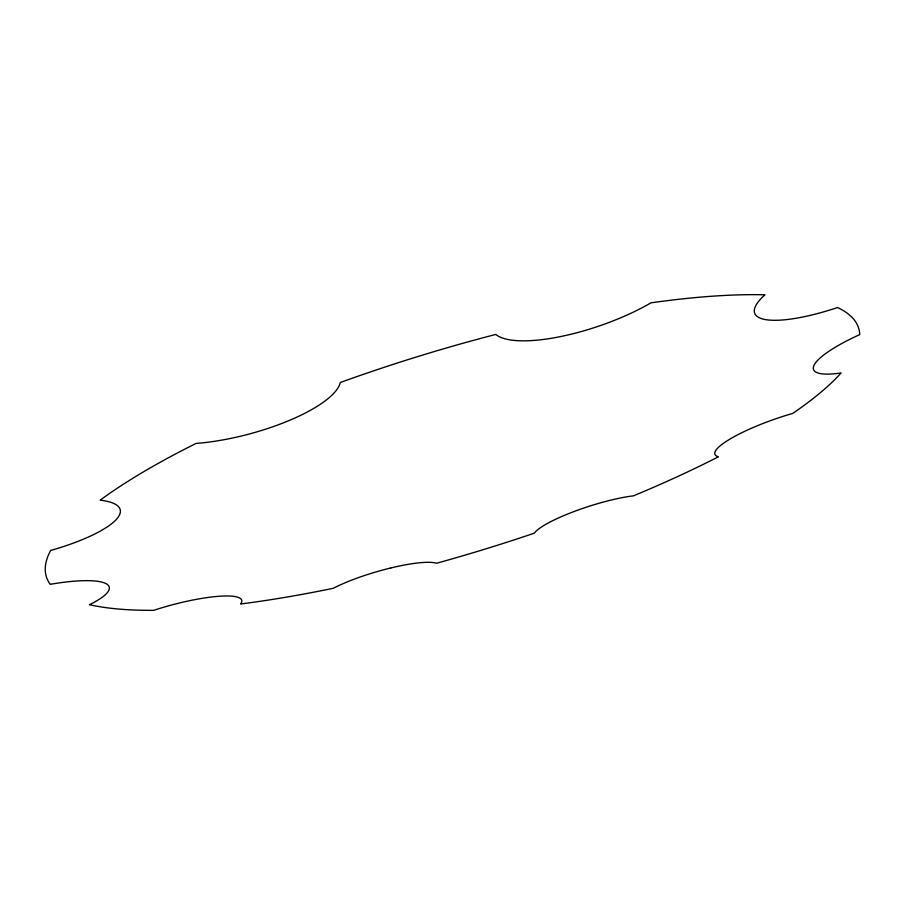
<?xml version="1.0" encoding="UTF-8"?>
<svg xmlns="http://www.w3.org/2000/svg" width="905" height="905" viewBox="0 0 905 905"><rect width="100%" height="100%" fill="white"/><g stroke="black" fill="none" stroke-linecap="round" stroke-linejoin="round"><path stroke-width="1.36" d="M390.779 567.967A62.728 11.788 -16.3 0 0 333.289 588.284A424.728 101.903 -17 0 1 240.594 603.986A68.554 13.507 -14.9 0 0 218.987 596.271A68.554 13.507 -14.9 0 0 153.68 610.343A424.728 101.903 -17 0 1 89.437 604.698A79.855 17.466 -13.7 0 0 50.216 584.336A424.728 101.903 -17 0 1 50.623 550.466A93.453 24.073 -13.2 0 0 100.184 500.16A424.728 101.903 -17 0 1 196.08 443.427A102.31 30.974 -15 0 0 340.269 382.51A424.728 101.903 -17 0 1 495.759 334.431A102.457 31.132 -18.9 0 0 650.989 302.824A424.728 101.903 -17 0 1 764.985 294.792A93.871 24.322 -20.8 0 0 837.555 307.53A424.728 101.903 -17 0 1 859.75 334.59A80.307 17.648 -20.3 0 0 841.096 372.951A424.728 101.903 -17 0 1 792.712 413.415A68.848 13.598 -19.1 0 0 730.855 438.552A68.848 13.598 -19.1 0 0 718.355 456.821A424.728 101.903 -17 0 1 633.477 495.838A62.818 11.81 -17.7 0 0 574.166 511.483A62.818 11.81 -17.7 0 0 534.323 533.158A424.728 101.903 -17 0 1 436.538 563.261A62.728 11.788 -16.3 0 0 390.779 567.967"/></g></svg>
